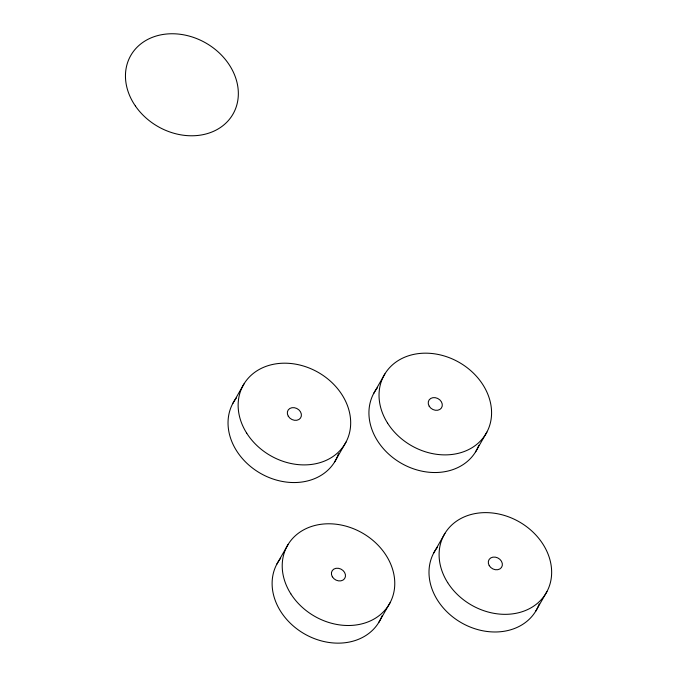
<?xml version="1.0" encoding="UTF-8"?>
<svg xmlns="http://www.w3.org/2000/svg" width="677" height="677" viewBox="0 0 677 677"><rect width="100%" height="100%" fill="white"/><g stroke="black" fill="none" stroke-linecap="round" stroke-linejoin="round"><path stroke-width="1.02" d="M232.719 403.619L243.991 383.927M373.619 393.599L384.891 373.907M334.717 461.824L345.989 442.123M276.8 564.22L288.072 544.52M475.618 451.796L486.89 432.104M378.798 622.417L390.07 602.725M433.686 553.05L444.958 533.358M535.685 611.255L546.957 591.554M539.18 603.901A58.738 47.991 29.8 0 1 462.086 623.153A58.738 47.991 29.8 0 1 437.545 547.134M381.997 615.875A58.738 47.991 29.8 0 1 304.752 634.061A58.738 47.991 29.8 0 1 280.659 558.297M338.492 453.658A58.738 47.991 29.8 0 1 261.584 473.976A58.738 47.991 29.8 0 1 236.578 397.704M478.817 445.254A58.738 47.991 29.8 0 1 401.563 463.44A58.738 47.991 29.8 0 1 377.478 387.676M447.7 582.652A58.738 47.991 29.8 0 0 545.103 594.694A58.738 47.991 29.8 0 0 493.313 513.098A58.738 47.991 29.8 0 0 447.7 582.652M489.234 565.625A7.362 6.017 29.8 0 0 501.454 567.504A7.362 6.017 29.8 0 0 495.31 557.137A7.362 6.017 29.8 0 0 489.234 565.625M290.822 593.822A58.738 47.991 29.8 0 0 388.226 605.856A58.738 47.991 29.8 0 0 336.435 524.26A58.738 47.991 29.8 0 0 290.822 593.822M332.348 576.787A7.362 6.017 29.8 0 0 344.568 578.666A7.362 6.017 29.8 0 0 338.432 568.299A7.362 6.017 29.8 0 0 332.348 576.787M246.741 433.221A58.738 47.991 29.8 0 0 344.136 445.263A58.738 47.991 29.8 0 0 292.354 363.667A58.738 47.991 29.8 0 0 246.741 433.221M288.267 416.194A7.362 6.017 29.8 0 0 300.486 418.073A7.362 6.017 29.8 0 0 294.351 407.706A7.362 6.017 29.8 0 0 288.267 416.194M135.425 106.035A58.916 48.143 29.8 0 0 232.88 114.295A58.916 48.143 29.8 0 0 177.382 33.977A58.916 48.143 29.8 0 0 135.425 106.035M387.633 423.201A58.738 47.991 29.8 0 0 485.037 435.235A58.738 47.991 29.8 0 0 433.246 353.648A58.738 47.991 29.8 0 0 387.633 423.201M429.167 406.166A7.362 6.017 29.8 0 0 441.387 408.045A7.362 6.017 29.8 0 0 435.243 397.678A7.362 6.017 29.8 0 0 429.167 406.166"/></g></svg>
